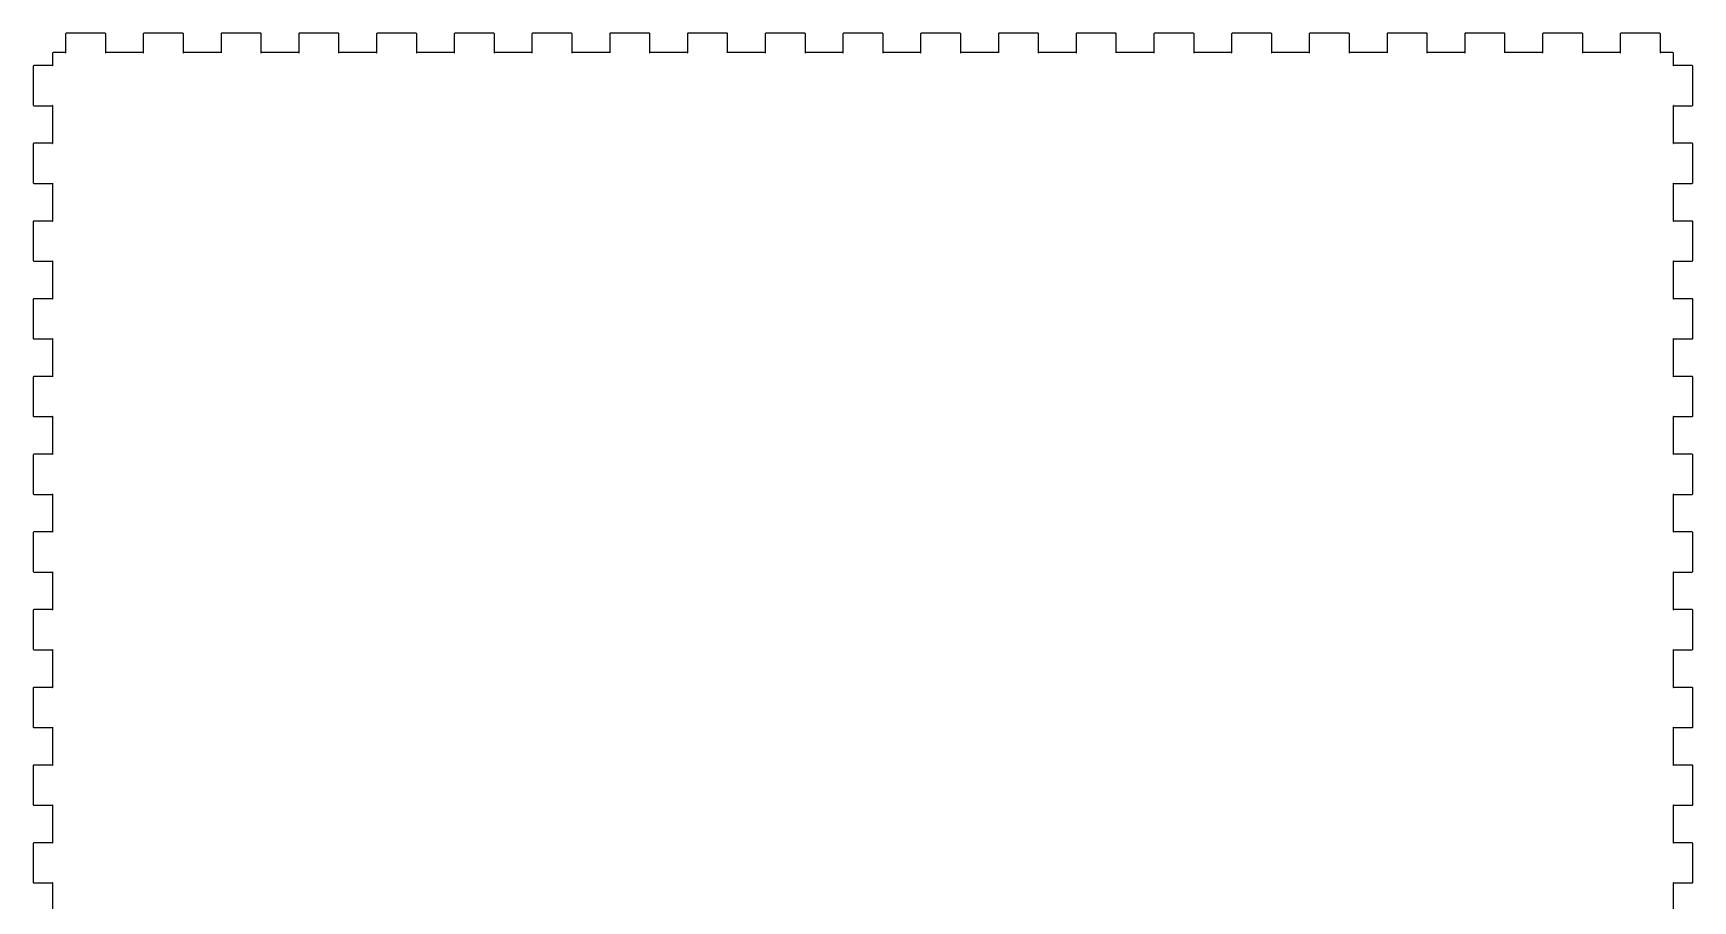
# Model space of a CAD drawing. Header units: millimetres. Extents: x -246 to 1649, y -181 to 287.
# Drawn here: x 10 to 266.2, y 143.9 to 277.9 of the extents above; entities that cross this region are included whole.
import ezdxf

# ---------------------------------------------------------------- set-up
doc = ezdxf.new("R2010")
doc.units = ezdxf.units.MM
doc.header["$MEASUREMENT"] = 0
doc.layers.add('mlk v1_0', color=7, linetype='Continuous')

msp = doc.modelspace()

# ---------------------------------------------------------------- linework, layer by layer
at = {"layer": 'mlk v1_0'}
for p, q in [((15.0289, 277.87), (14.9999, 277.818)), ((14.9999, 277.818), (14.9999, 277.8)), ((14.9999, 277.8), (14.9999, 274.899)), ((15.0826, 277.899), (15.0289, 277.87)), ((15.1005, 277.899), (15.0826, 277.899)), ((21.1005, 277.899), (15.1005, 277.899)), ((21.1171, 277.899), (21.1005, 277.899)), ((21.1708, 277.87), (21.1171, 277.899)), ((21.1998, 277.818), (21.1708, 277.87)), ((21.1998, 277.8), (21.1998, 277.818)), ((21.1998, 274.899), (21.1998, 277.8)), ((27.0288, 277.87), (26.9999, 277.818)), ((26.9999, 277.818), (26.9999, 277.8)), ((26.9999, 277.8), (26.9999, 274.899)), ((27.0826, 277.899), (27.0288, 277.87)), ((27.1005, 277.899), (27.0826, 277.899)), ((33.1005, 277.899), (27.1005, 277.899)), ((33.117, 277.899), (33.1005, 277.899)), ((33.1707, 277.87), (33.117, 277.899)), ((33.1997, 277.818), (33.1707, 277.87)), ((33.1997, 277.8), (33.1997, 277.818)), ((33.1997, 274.899), (33.1997, 277.8)), ((39.0289, 277.87), (38.9999, 277.818)), ((38.9999, 277.818), (38.9999, 277.8)), ((38.9999, 277.8), (38.9999, 274.899)), ((39.0825, 277.899), (39.0289, 277.87)), ((39.1005, 277.899), (39.0825, 277.899)), ((45.1005, 277.899), (39.1005, 277.899)), ((45.1171, 277.899), (45.1005, 277.899)), ((45.1707, 277.87), (45.1171, 277.899)), ((45.1997, 277.818), (45.1707, 277.87)), ((45.1997, 277.8), (45.1997, 277.818)), ((45.1997, 274.899), (45.1997, 277.8)), ((51.0286, 277.87), (50.9997, 277.818)), ((50.9997, 277.818), (50.9997, 277.8)), ((50.9997, 277.8), (50.9997, 274.899)), ((51.0826, 277.899), (51.0286, 277.87)), ((51.1006, 277.899), (51.0826, 277.899)), ((57.1003, 277.899), (51.1006, 277.899)), ((57.1168, 277.899), (57.1003, 277.899)), ((57.1708, 277.87), (57.1168, 277.899)), ((57.1997, 277.818), (57.1708, 277.87)), ((57.1997, 277.8), (57.1997, 277.818)), ((57.1997, 274.899), (57.1997, 277.8)), ((63.0287, 277.87), (62.9998, 277.818)), ((62.9998, 277.818), (62.9998, 277.8)), ((62.9998, 277.8), (62.9998, 274.899)), ((63.0823, 277.899), (63.0287, 277.87)), ((63.1003, 277.899), (63.0823, 277.899)), ((69.1003, 277.899), (63.1003, 277.899)), ((69.1169, 277.899), (69.1003, 277.899)), ((69.1706, 277.87), (69.1169, 277.899)), ((69.1995, 277.818), (69.1706, 277.87)), ((69.1995, 277.8), (69.1995, 277.818)), ((69.1995, 274.899), (69.1995, 277.8)), ((75.0288, 277.87), (74.9999, 277.818)), ((74.9999, 277.818), (74.9999, 277.8)), ((74.9999, 277.8), (74.9999, 274.899)), ((75.0824, 277.899), (75.0288, 277.87)), ((75.1004, 277.899), (75.0824, 277.899)), ((81.1004, 277.899), (75.1004, 277.899)), ((81.117, 277.899), (81.1004, 277.899)), ((81.1706, 277.87), (81.117, 277.899)), ((81.1996, 277.818), (81.1706, 277.87)), ((81.1996, 277.8), (81.1996, 277.818)), ((81.1996, 274.899), (81.1996, 277.8)), ((87.0285, 277.87), (86.9996, 277.818)), ((86.9996, 277.818), (86.9996, 277.8)), ((86.9996, 277.8), (86.9996, 274.899)), ((87.0825, 277.899), (87.0285, 277.87)), ((87.1001, 277.899), (87.0825, 277.899)), ((93.1002, 277.899), (87.1001, 277.899)), ((93.1168, 277.899), (93.1002, 277.899)), ((93.1704, 277.87), (93.1168, 277.899)), ((93.1997, 277.818), (93.1704, 277.87)), ((93.1997, 277.8), (93.1997, 277.818)), ((93.1997, 274.899), (93.1997, 277.8)), ((99.0286, 277.87), (98.9997, 277.818)), ((98.9997, 277.818), (98.9997, 277.8)), ((98.9997, 277.8), (98.9997, 274.899)), ((99.0822, 277.899), (99.0286, 277.87)), ((99.1002, 277.899), (99.0822, 277.899)), ((105.1, 277.899), (99.1002, 277.899)), ((105.117, 277.899), (105.1, 277.899)), ((105.17, 277.87), (105.117, 277.899)), ((105.199, 277.818), (105.17, 277.87)), ((105.199, 277.8), (105.199, 277.818)), ((105.199, 274.899), (105.199, 277.8)), ((111.029, 277.87), (111, 277.818)), ((111, 277.818), (111, 277.8)), ((111, 277.8), (111, 274.899)), ((111.082, 277.899), (111.029, 277.87)), ((111.1, 277.899), (111.082, 277.899)), ((117.1, 277.899), (111.1, 277.899)), ((117.117, 277.899), (117.1, 277.899)), ((117.171, 277.87), (117.117, 277.899)), ((117.199, 277.818), (117.171, 277.87)), ((117.199, 277.8), (117.199, 277.818)), ((117.199, 274.899), (117.199, 277.8)), ((123.028, 277.87), (123, 277.818)), ((123, 277.818), (123, 277.8)), ((123, 277.8), (123, 274.899)), ((123.082, 277.899), (123.028, 277.87)), ((123.1, 277.899), (123.082, 277.899)), ((129.1, 277.899), (123.1, 277.899)), ((129.117, 277.899), (129.1, 277.899)), ((129.17, 277.87), (129.117, 277.899)), ((129.199, 277.818), (129.17, 277.87)), ((129.199, 277.8), (129.199, 277.818)), ((129.199, 274.899), (129.199, 277.8)), ((135.029, 277.87), (135, 277.818)), ((135, 277.818), (135, 277.8)), ((135, 277.8), (135, 274.899)), ((135.082, 277.899), (135.029, 277.87)), ((135.1, 277.899), (135.082, 277.899)), ((141.1, 277.899), (135.1, 277.899)), ((141.117, 277.899), (141.1, 277.899)), ((141.17, 277.87), (141.117, 277.899)), ((141.201, 277.818), (141.17, 277.87)), ((141.201, 277.8), (141.201, 277.818)), ((141.201, 274.899), (141.201, 277.8)), ((147.028, 277.87), (146.999, 277.818)), ((146.999, 277.818), (146.999, 277.8)), ((146.999, 277.8), (146.999, 274.899)), ((147.082, 277.899), (147.028, 277.87)), ((147.1, 277.899), (147.082, 277.899)), ((153.1, 277.899), (147.1, 277.899)), ((153.116, 277.899), (153.1, 277.899)), ((153.17, 277.87), (153.116, 277.899)), ((153.201, 277.818), (153.17, 277.87)), ((153.201, 277.8), (153.201, 277.818)), ((153.201, 274.899), (153.201, 277.8)), ((159.03, 277.87), (159.001, 277.818)), ((159.001, 277.818), (159.001, 277.8)), ((159.001, 277.8), (159.001, 274.899)), ((159.082, 277.899), (159.03, 277.87)), ((159.1, 277.899), (159.082, 277.899)), ((165.1, 277.899), (159.1, 277.899)), ((165.117, 277.899), (165.1, 277.899)), ((165.17, 277.87), (165.117, 277.899)), ((165.199, 277.818), (165.17, 277.87)), ((165.199, 277.8), (165.199, 277.818)), ((165.199, 274.899), (165.199, 277.8)), ((171.028, 277.87), (171, 277.818)), ((171, 277.818), (171, 277.8)), ((171, 277.8), (171, 274.899)), ((171.082, 277.899), (171.028, 277.87)), ((171.1, 277.899), (171.082, 277.899)), ((177.1, 277.899), (171.1, 277.899)), ((177.117, 277.899), (177.1, 277.899)), ((177.17, 277.87), (177.117, 277.899)), ((177.201, 277.818), (177.17, 277.87)), ((177.201, 277.8), (177.201, 277.818)), ((177.201, 274.899), (177.201, 277.8)), ((183.028, 277.87), (182.999, 277.818)), ((182.999, 277.818), (182.999, 277.8)), ((182.999, 277.8), (182.999, 274.899)), ((183.082, 277.899), (183.028, 277.87)), ((183.1, 277.899), (183.082, 277.899)), ((189.1, 277.899), (183.1, 277.899)), ((189.116, 277.899), (189.1, 277.899)), ((189.17, 277.87), (189.116, 277.899)), ((189.2, 277.818), (189.17, 277.87)), ((189.2, 277.8), (189.2, 277.818)), ((189.2, 274.899), (189.2, 277.8)), ((195.03, 277.87), (195.001, 277.818)), ((195.001, 277.818), (195.001, 277.8)), ((195.001, 277.8), (195.001, 274.899)), ((195.082, 277.899), (195.03, 277.87)), ((195.1, 277.899), (195.082, 277.899)), ((201.1, 277.899), (195.1, 277.899)), ((201.116, 277.899), (201.1, 277.899)), ((201.17, 277.87), (201.116, 277.899)), ((201.2, 277.818), (201.17, 277.87)), ((201.2, 277.8), (201.2, 277.818)), ((201.2, 274.899), (201.2, 277.8)), ((207.029, 277.87), (207, 277.818)), ((207, 277.818), (207, 277.8)), ((207, 277.8), (207, 274.899)), ((207.082, 277.899), (207.029, 277.87)), ((207.1, 277.899), (207.082, 277.899)), ((213.1, 277.899), (207.1, 277.899)), ((213.116, 277.899), (213.1, 277.899)), ((213.17, 277.87), (213.116, 277.899)), ((213.201, 277.818), (213.17, 277.87)), ((213.201, 277.8), (213.201, 277.818)), ((213.201, 274.899), (213.201, 277.8)), ((219.028, 277.87), (218.999, 277.818)), ((218.999, 277.818), (218.999, 277.8)), ((218.999, 277.8), (218.999, 274.899)), ((219.082, 277.899), (219.028, 277.87)), ((219.1, 277.899), (219.082, 277.899)), ((225.1, 277.899), (219.1, 277.899)), ((225.116, 277.899), (225.1, 277.899)), ((225.17, 277.87), (225.116, 277.899)), ((225.2, 277.818), (225.17, 277.87)), ((225.2, 277.8), (225.2, 277.818)), ((225.2, 274.899), (225.2, 277.8)), ((231.03, 277.87), (231.001, 277.818)), ((231.001, 277.818), (231.001, 277.8)), ((231.001, 277.8), (231.001, 274.899)), ((231.082, 277.899), (231.03, 277.87)), ((231.1, 277.899), (231.082, 277.899)), ((237.1, 277.899), (231.1, 277.899)), ((237.116, 277.899), (237.1, 277.899)), ((237.17, 277.87), (237.116, 277.899)), ((237.2, 277.818), (237.17, 277.87)), ((237.2, 277.8), (237.2, 277.818)), ((237.2, 274.899), (237.2, 277.8)), ((243.029, 277.87), (243, 277.818)), ((243, 277.818), (243, 277.8)), ((243, 277.8), (243, 274.899)), ((243.082, 277.899), (243.029, 277.87)), ((243.1, 277.899), (243.082, 277.899)), ((249.1, 277.899), (243.1, 277.899)), ((249.116, 277.899), (249.1, 277.899)), ((249.17, 277.87), (249.116, 277.899)), ((249.2, 277.818), (249.17, 277.87)), ((249.2, 277.8), (249.2, 277.818)), ((249.2, 274.899), (249.2, 277.8)), ((255.029, 277.87), (255, 277.818)), ((255, 277.818), (255, 277.8)), ((255, 277.8), (255, 274.899)), ((255.082, 277.899), (255.029, 277.87)), ((255.1, 277.899), (255.082, 277.899)), ((261.1, 277.899), (255.1, 277.899)), ((261.116, 277.899), (261.1, 277.899)), ((261.17, 277.87), (261.116, 277.899)), ((261.2, 277.818), (261.17, 277.87)), ((261.2, 277.8), (261.2, 277.818)), ((261.2, 274.899), (261.2, 277.8)), ((13.0294, 274.87), (13.0004, 274.818)), ((13.0004, 274.818), (13.0004, 274.8)), ((13.0004, 274.8), (13.0004, 272.9)), ((13.0817, 274.899), (13.0294, 274.87)), ((13.0996, 274.899), (13.0817, 274.899)), ((14.9999, 274.899), (13.0996, 274.899)), ((14.9999, 274.899), (14.9999, 274.89)), ((15.0096, 274.899), (14.9999, 274.899)), ((14.9999, 274.89), (15.0137, 274.858)), ((15.0413, 274.886), (15.0096, 274.899)), ((15.0137, 274.858), (15.0372, 274.862)), ((15.0372, 274.862), (15.0413, 274.886)), ((21.1887, 274.899), (21.157, 274.886)), ((21.157, 274.886), (21.1625, 274.862)), ((21.1625, 274.862), (21.1846, 274.858)), ((21.1846, 274.858), (21.1998, 274.89)), ((21.1998, 274.899), (21.1887, 274.899)), ((21.1998, 274.89), (21.1998, 274.899)), ((26.9999, 274.899), (21.1998, 274.899)), ((27.0095, 274.899), (26.9999, 274.899)), ((26.9999, 274.899), (26.9999, 274.89)), ((26.9999, 274.89), (27.0137, 274.858)), ((27.0412, 274.886), (27.0095, 274.899)), ((27.0137, 274.858), (27.0371, 274.862)), ((27.0371, 274.862), (27.0412, 274.886)), ((33.1887, 274.899), (33.157, 274.886)), ((33.157, 274.886), (33.1625, 274.862)), ((33.1625, 274.862), (33.1845, 274.858)), ((33.1845, 274.858), (33.1997, 274.89)), ((33.1997, 274.899), (33.1887, 274.899)), ((33.1997, 274.89), (33.1997, 274.899)), ((38.9999, 274.899), (33.1997, 274.899)), ((38.9999, 274.899), (38.9999, 274.89)), ((39.0095, 274.899), (38.9999, 274.899)), ((38.9999, 274.89), (39.0137, 274.858)), ((39.0412, 274.886), (39.0095, 274.899)), ((39.0137, 274.858), (39.037, 274.862)), ((39.037, 274.862), (39.0412, 274.886)), ((45.1887, 274.899), (45.157, 274.886)), ((45.157, 274.886), (45.1626, 274.862)), ((45.1626, 274.862), (45.1845, 274.858)), ((45.1845, 274.858), (45.1997, 274.89)), ((45.1997, 274.899), (45.1887, 274.899)), ((50.9997, 274.899), (45.1997, 274.899)), ((45.1997, 274.89), (45.1997, 274.899)), ((51.0095, 274.899), (50.9997, 274.899)), ((50.9997, 274.899), (50.9997, 274.89)), ((50.9997, 274.89), (51.0134, 274.858)), ((51.0413, 274.886), (51.0095, 274.899)), ((51.0134, 274.858), (51.0371, 274.862)), ((51.0371, 274.862), (51.0413, 274.886)), ((57.1885, 274.899), (57.1571, 274.886)), ((57.1571, 274.886), (57.1623, 274.862)), ((57.1623, 274.862), (57.1846, 274.858)), ((57.1846, 274.858), (57.1997, 274.89)), ((57.1997, 274.899), (57.1885, 274.899)), ((62.9998, 274.899), (57.1997, 274.899)), ((57.1997, 274.89), (57.1997, 274.899)), ((62.9998, 274.899), (62.9998, 274.89)), ((63.0093, 274.899), (62.9998, 274.899)), ((62.9998, 274.89), (63.0135, 274.858)), ((63.041, 274.886), (63.0093, 274.899)), ((63.0135, 274.858), (63.0372, 274.862)), ((63.0372, 274.862), (63.041, 274.886)), ((69.1885, 274.899), (69.1568, 274.886)), ((69.1568, 274.886), (69.1624, 274.862)), ((69.1624, 274.862), (69.1843, 274.858)), ((69.1843, 274.858), (69.1995, 274.89)), ((69.1995, 274.899), (69.1885, 274.899)), ((69.1995, 274.89), (69.1995, 274.899)), ((74.9999, 274.899), (69.1995, 274.899)), ((75.0094, 274.899), (74.9999, 274.899)), ((74.9999, 274.899), (74.9999, 274.89)), ((74.9999, 274.89), (75.0136, 274.858)), ((75.0411, 274.886), (75.0094, 274.899)), ((75.0136, 274.858), (75.0369, 274.862)), ((75.0369, 274.862), (75.0411, 274.886)), ((81.1886, 274.899), (81.1569, 274.886)), ((81.1569, 274.886), (81.1622, 274.862)), ((81.1622, 274.862), (81.1844, 274.858)), ((81.1844, 274.858), (81.1996, 274.89)), ((81.1996, 274.899), (81.1886, 274.899)), ((81.1996, 274.89), (81.1996, 274.899)), ((86.9996, 274.899), (81.1996, 274.899)), ((86.9996, 274.899), (86.9996, 274.89)), ((87.0095, 274.899), (86.9996, 274.899)), ((86.9996, 274.89), (87.0133, 274.858)), ((87.0409, 274.886), (87.0095, 274.899)), ((87.0133, 274.858), (87.037, 274.862)), ((87.037, 274.862), (87.0409, 274.886)), ((93.1884, 274.899), (93.1566, 274.886)), ((93.1566, 274.886), (93.1623, 274.862)), ((93.1623, 274.862), (93.1845, 274.858)), ((93.1845, 274.858), (93.1997, 274.89)), ((93.1997, 274.899), (93.1884, 274.899)), ((93.1997, 274.89), (93.1997, 274.899)), ((98.9997, 274.899), (93.1997, 274.899)), ((98.9997, 274.899), (98.9997, 274.89)), ((99.0092, 274.899), (98.9997, 274.899)), ((98.9997, 274.89), (99.0134, 274.858)), ((99.041, 274.886), (99.0092, 274.899)), ((99.0134, 274.858), (99.0367, 274.862)), ((99.0367, 274.862), (99.041, 274.886)), ((105.188, 274.899), (105.157, 274.886)), ((105.157, 274.886), (105.162, 274.862)), ((105.162, 274.862), (105.184, 274.858)), ((105.184, 274.858), (105.199, 274.89)), ((105.199, 274.899), (105.188, 274.899)), ((111, 274.899), (105.199, 274.899)), ((105.199, 274.89), (105.199, 274.899)), ((111.009, 274.899), (111, 274.899)), ((111, 274.899), (111, 274.89)), ((111, 274.89), (111.014, 274.858)), ((111.041, 274.886), (111.009, 274.899)), ((111.014, 274.858), (111.037, 274.862)), ((111.037, 274.862), (111.041, 274.886)), ((117.189, 274.899), (117.157, 274.886)), ((117.157, 274.886), (117.162, 274.862)), ((117.162, 274.862), (117.184, 274.858)), ((117.184, 274.858), (117.199, 274.89)), ((117.199, 274.899), (117.189, 274.899)), ((117.199, 274.89), (117.199, 274.899)), ((123, 274.899), (117.199, 274.899)), ((123, 274.899), (123, 274.89)), ((123.009, 274.899), (123, 274.899)), ((123, 274.89), (123.013, 274.858)), ((123.041, 274.886), (123.009, 274.899)), ((123.013, 274.858), (123.037, 274.862)), ((123.037, 274.862), (123.041, 274.886)), ((129.188, 274.899), (129.157, 274.886)), ((129.157, 274.886), (129.162, 274.862)), ((129.162, 274.862), (129.184, 274.858)), ((129.184, 274.858), (129.199, 274.89)), ((129.199, 274.899), (129.188, 274.899)), ((135, 274.899), (129.199, 274.899)), ((129.199, 274.89), (129.199, 274.899)), ((135, 274.899), (135, 274.89)), ((135.009, 274.899), (135, 274.899)), ((135, 274.89), (135.013, 274.858)), ((135.041, 274.886), (135.009, 274.899)), ((135.013, 274.858), (135.037, 274.862)), ((135.037, 274.862), (135.041, 274.886)), ((141.19, 274.899), (141.158, 274.886)), ((141.158, 274.886), (141.162, 274.862)), ((141.162, 274.862), (141.186, 274.858)), ((141.186, 274.858), (141.201, 274.89)), ((141.201, 274.899), (141.19, 274.899)), ((141.201, 274.89), (141.201, 274.899)), ((146.999, 274.899), (141.201, 274.899)), ((146.999, 274.899), (146.999, 274.89)), ((147.009, 274.899), (146.999, 274.899)), ((146.999, 274.89), (147.013, 274.858)), ((147.041, 274.886), (147.009, 274.899)), ((147.013, 274.858), (147.037, 274.862)), ((147.037, 274.862), (147.041, 274.886)), ((153.19, 274.899), (153.158, 274.886)), ((153.158, 274.886), (153.162, 274.862)), ((153.162, 274.862), (153.186, 274.858)), ((153.186, 274.858), (153.201, 274.89)), ((153.201, 274.899), (153.19, 274.899)), ((159.001, 274.899), (153.201, 274.899)), ((153.201, 274.89), (153.201, 274.899)), ((159.001, 274.899), (159.001, 274.89)), ((159.01, 274.899), (159.001, 274.899)), ((159.001, 274.89), (159.015, 274.858)), ((159.042, 274.886), (159.01, 274.899)), ((159.015, 274.858), (159.038, 274.862)), ((159.038, 274.862), (159.042, 274.886)), ((165.188, 274.899), (165.156, 274.886)), ((165.156, 274.886), (165.162, 274.862)), ((165.162, 274.862), (165.184, 274.858)), ((165.184, 274.858), (165.199, 274.89)), ((165.199, 274.899), (165.188, 274.899)), ((171, 274.899), (165.199, 274.899)), ((165.199, 274.89), (165.199, 274.899)), ((171.009, 274.899), (171, 274.899)), ((171, 274.899), (171, 274.89)), ((171, 274.89), (171.013, 274.858)), ((171.041, 274.886), (171.009, 274.899)), ((171.013, 274.858), (171.037, 274.862)), ((171.037, 274.862), (171.041, 274.886)), ((177.19, 274.899), (177.158, 274.886)), ((177.158, 274.886), (177.162, 274.862)), ((177.162, 274.862), (177.185, 274.858)), ((177.185, 274.858), (177.201, 274.89)), ((177.201, 274.899), (177.19, 274.899)), ((182.999, 274.899), (177.201, 274.899)), ((177.201, 274.89), (177.201, 274.899)), ((183.009, 274.899), (182.999, 274.899)), ((182.999, 274.899), (182.999, 274.89)), ((182.999, 274.89), (183.013, 274.858)), ((183.041, 274.886), (183.009, 274.899)), ((183.013, 274.858), (183.037, 274.862)), ((183.037, 274.862), (183.041, 274.886)), ((189.189, 274.899), (189.158, 274.886)), ((189.158, 274.886), (189.162, 274.862)), ((189.162, 274.862), (189.185, 274.858)), ((189.185, 274.858), (189.2, 274.89)), ((189.2, 274.899), (189.189, 274.899)), ((189.2, 274.89), (189.2, 274.899)), ((195.001, 274.899), (189.2, 274.899)), ((195.01, 274.899), (195.001, 274.899)), ((195.001, 274.899), (195.001, 274.89)), ((195.001, 274.89), (195.014, 274.858)), ((195.042, 274.886), (195.01, 274.899)), ((195.014, 274.858), (195.038, 274.862)), ((195.038, 274.862), (195.042, 274.886)), ((201.19, 274.899), (201.158, 274.886)), ((201.158, 274.886), (201.162, 274.862)), ((201.162, 274.862), (201.185, 274.858)), ((201.185, 274.858), (201.2, 274.89)), ((201.2, 274.899), (201.19, 274.899)), ((207, 274.899), (201.2, 274.899)), ((201.2, 274.89), (201.2, 274.899)), ((207, 274.899), (207, 274.89)), ((207.01, 274.899), (207, 274.899)), ((207, 274.89), (207.015, 274.858)), ((207.042, 274.886), (207.01, 274.899)), ((207.015, 274.858), (207.038, 274.862)), ((207.038, 274.862), (207.042, 274.886)), ((213.189, 274.899), (213.158, 274.886)), ((213.158, 274.886), (213.162, 274.862)), ((213.162, 274.862), (213.185, 274.858)), ((213.185, 274.858), (213.201, 274.89)), ((213.201, 274.899), (213.189, 274.899)), ((218.999, 274.899), (213.201, 274.899)), ((213.201, 274.89), (213.201, 274.899)), ((219.009, 274.899), (218.999, 274.899)), ((218.999, 274.899), (218.999, 274.89)), ((218.999, 274.89), (219.013, 274.858)), ((219.04, 274.886), (219.009, 274.899)), ((219.013, 274.858), (219.037, 274.862)), ((219.037, 274.862), (219.04, 274.886)), ((225.189, 274.899), (225.158, 274.886)), ((225.158, 274.886), (225.162, 274.862)), ((225.162, 274.862), (225.185, 274.858)), ((225.185, 274.858), (225.2, 274.89)), ((225.2, 274.899), (225.189, 274.899)), ((231.001, 274.899), (225.2, 274.899)), ((225.2, 274.89), (225.2, 274.899)), ((231.001, 274.899), (231.001, 274.89)), ((231.01, 274.899), (231.001, 274.899)), ((231.001, 274.89), (231.014, 274.858)), ((231.042, 274.886), (231.01, 274.899)), ((231.014, 274.858), (231.038, 274.862)), ((231.038, 274.862), (231.042, 274.886)), ((237.189, 274.899), (237.158, 274.886)), ((237.158, 274.886), (237.162, 274.862)), ((237.162, 274.862), (237.185, 274.858)), ((237.185, 274.858), (237.2, 274.89)), ((237.2, 274.899), (237.189, 274.899)), ((243, 274.899), (237.2, 274.899)), ((237.2, 274.89), (237.2, 274.899)), ((243, 274.899), (243, 274.89)), ((243.01, 274.899), (243, 274.899)), ((243, 274.89), (243.014, 274.858)), ((243.042, 274.886), (243.01, 274.899)), ((243.014, 274.858), (243.038, 274.862)), ((243.038, 274.862), (243.042, 274.886)), ((249.189, 274.899), (249.157, 274.886)), ((249.157, 274.886), (249.162, 274.862)), ((249.162, 274.862), (249.185, 274.858)), ((249.185, 274.858), (249.2, 274.89)), ((249.2, 274.899), (249.189, 274.899)), ((255, 274.899), (249.2, 274.899)), ((249.2, 274.89), (249.2, 274.899)), ((255, 274.899), (255, 274.89)), ((255.01, 274.899), (255, 274.899)), ((255, 274.89), (255.014, 274.858)), ((255.042, 274.886), (255.01, 274.899)), ((255.014, 274.858), (255.038, 274.862)), ((255.038, 274.862), (255.042, 274.886)), ((261.189, 274.899), (261.158, 274.886)), ((261.158, 274.886), (261.162, 274.862)), ((261.162, 274.862), (261.185, 274.858)), ((261.185, 274.858), (261.2, 274.89)), ((261.2, 274.899), (261.189, 274.899)), ((263.101, 274.899), (261.2, 274.899)), ((261.2, 274.89), (261.2, 274.899)), ((263.117, 274.899), (263.101, 274.899)), ((263.171, 274.87), (263.117, 274.899)), ((263.2, 274.818), (263.171, 274.87)), ((263.2, 274.8), (263.2, 274.818)), ((263.2, 272.9), (263.2, 274.8)), ((10.0294, 272.871), (10.0004, 272.817)), ((10.0004, 272.817), (10.0004, 272.799)), ((10.0004, 272.799), (10.0004, 266.799)), ((10.0817, 272.9), (10.0294, 272.871)), ((10.0996, 272.9), (10.0817, 272.9)), ((13.0004, 272.9), (10.0996, 272.9)), ((13.0101, 272.9), (13.0004, 272.9)), ((13.0004, 272.9), (13.0004, 272.89)), ((13.0004, 272.89), (13.0142, 272.858)), ((13.0418, 272.886), (13.0101, 272.9)), ((13.0142, 272.858), (13.0376, 272.863)), ((13.0376, 272.863), (13.0418, 272.886)), ((263.189, 272.9), (263.157, 272.886)), ((263.157, 272.886), (263.163, 272.863)), ((263.163, 272.863), (263.185, 272.858)), ((263.185, 272.858), (263.2, 272.89)), ((263.2, 272.9), (263.189, 272.9)), ((266.101, 272.9), (263.2, 272.9)), ((263.2, 272.89), (263.2, 272.9)), ((266.117, 272.9), (266.101, 272.9)), ((266.171, 272.871), (266.117, 272.9)), ((266.2, 272.817), (266.171, 272.871)), ((266.2, 272.799), (266.2, 272.817)), ((266.2, 266.799), (266.2, 272.799)), ((10.0004, 266.799), (10.0004, 266.783)), ((10.0004, 266.783), (10.0294, 266.73)), ((10.0294, 266.73), (10.0817, 266.7)), ((10.0817, 266.7), (10.0996, 266.7)), ((10.0996, 266.7), (13.0004, 266.7)), ((13.0142, 266.743), (13.0004, 266.711)), ((13.0004, 266.711), (13.0004, 266.7)), ((13.0004, 266.7), (13.0004, 260.9)), ((13.0004, 266.7), (13.0101, 266.7)), ((13.0101, 266.7), (13.0418, 266.715)), ((13.0376, 266.737), (13.0142, 266.743)), ((13.0418, 266.715), (13.0376, 266.737)), ((263.163, 266.737), (263.157, 266.715)), ((263.157, 266.715), (263.189, 266.7)), ((263.185, 266.743), (263.163, 266.737)), ((263.2, 266.711), (263.185, 266.743)), ((263.189, 266.7), (263.2, 266.7)), ((263.2, 266.7), (263.2, 266.711)), ((263.2, 266.7), (266.101, 266.7)), ((263.2, 260.9), (263.2, 266.7)), ((266.101, 266.7), (266.117, 266.7)), ((266.117, 266.7), (266.171, 266.73)), ((266.171, 266.73), (266.2, 266.783)), ((266.2, 266.783), (266.2, 266.799)), ((10.0294, 260.871), (10.0004, 260.818)), ((10.0004, 260.818), (10.0004, 260.8)), ((10.0004, 260.8), (10.0004, 254.801)), ((10.0817, 260.9), (10.0294, 260.871)), ((10.0996, 260.9), (10.0817, 260.9)), ((13.0004, 260.9), (10.0996, 260.9)), ((13.0004, 260.9), (13.0004, 260.89)), ((13.0101, 260.9), (13.0004, 260.9)), ((13.0004, 260.89), (13.0142, 260.858)), ((13.0418, 260.886), (13.0101, 260.9)), ((13.0142, 260.858), (13.0376, 260.863)), ((13.0376, 260.863), (13.0418, 260.886)), ((263.189, 260.9), (263.157, 260.886)), ((263.157, 260.886), (263.163, 260.863)), ((263.163, 260.863), (263.185, 260.858)), ((263.185, 260.858), (263.2, 260.89)), ((263.2, 260.9), (263.189, 260.9)), ((263.2, 260.89), (263.2, 260.9)), ((266.101, 260.9), (263.2, 260.9)), ((266.117, 260.9), (266.101, 260.9)), ((266.171, 260.871), (266.117, 260.9)), ((266.2, 260.818), (266.171, 260.871)), ((266.2, 260.8), (266.2, 260.818)), ((266.2, 254.801), (266.2, 260.8)), ((10.0004, 254.801), (10.0004, 254.784)), ((10.0004, 254.784), (10.0294, 254.73)), ((10.0294, 254.73), (10.0817, 254.7)), ((10.0817, 254.7), (10.0996, 254.7)), ((10.0996, 254.7), (13.0004, 254.7)), ((13.0142, 254.743), (13.0004, 254.711)), ((13.0004, 254.711), (13.0004, 254.7)), ((13.0004, 254.7), (13.0004, 248.9)), ((13.0004, 254.7), (13.0101, 254.7)), ((13.0101, 254.7), (13.0418, 254.715)), ((13.0376, 254.739), (13.0142, 254.743)), ((13.0418, 254.715), (13.0376, 254.739)), ((263.163, 254.739), (263.157, 254.715)), ((263.157, 254.715), (263.189, 254.7)), ((263.185, 254.743), (263.163, 254.739)), ((263.2, 254.711), (263.185, 254.743)), ((263.189, 254.7), (263.2, 254.7)), ((263.2, 254.7), (263.2, 254.711)), ((263.2, 248.9), (263.2, 254.7)), ((263.2, 254.7), (266.101, 254.7)), ((266.101, 254.7), (266.117, 254.7)), ((266.117, 254.7), (266.171, 254.73)), ((266.171, 254.73), (266.2, 254.784)), ((266.2, 254.784), (266.2, 254.801)), ((10.0294, 248.871), (10.0004, 248.819)), ((10.0004, 248.819), (10.0004, 248.801)), ((10.0004, 248.801), (10.0004, 242.801)), ((10.0817, 248.9), (10.0294, 248.871)), ((10.0996, 248.9), (10.0817, 248.9)), ((13.0004, 248.9), (10.0996, 248.9)), ((13.0101, 248.9), (13.0004, 248.9)), ((13.0004, 248.9), (13.0004, 248.89)), ((13.0004, 248.89), (13.0142, 248.859)), ((13.0418, 248.886), (13.0101, 248.9)), ((13.0142, 248.859), (13.0376, 248.863)), ((13.0376, 248.863), (13.0418, 248.886)), ((263.189, 248.9), (263.157, 248.886)), ((263.157, 248.886), (263.163, 248.863)), ((263.163, 248.863), (263.185, 248.859)), ((263.185, 248.859), (263.2, 248.89)), ((263.2, 248.9), (263.189, 248.9)), ((266.101, 248.9), (263.2, 248.9)), ((263.2, 248.89), (263.2, 248.9)), ((266.117, 248.9), (266.101, 248.9)), ((266.171, 248.871), (266.117, 248.9)), ((266.2, 248.819), (266.171, 248.871)), ((266.2, 248.801), (266.2, 248.819)), ((266.2, 242.801), (266.2, 248.801)), ((10.0004, 242.801), (10.0004, 242.784)), ((10.0004, 242.784), (10.0294, 242.731)), ((10.0294, 242.731), (10.0817, 242.7)), ((10.0817, 242.7), (10.0996, 242.7)), ((10.0996, 242.7), (13.0004, 242.7)), ((13.0142, 242.743), (13.0004, 242.711)), ((13.0004, 242.711), (13.0004, 242.7)), ((13.0004, 242.7), (13.0101, 242.7)), ((13.0004, 242.7), (13.0004, 236.9)), ((13.0101, 242.7), (13.0418, 242.715)), ((13.0376, 242.739), (13.0142, 242.743)), ((13.0418, 242.715), (13.0376, 242.739)), ((263.163, 242.739), (263.157, 242.715)), ((263.157, 242.715), (263.189, 242.7)), ((263.185, 242.743), (263.163, 242.739)), ((263.2, 242.711), (263.185, 242.743)), ((263.189, 242.7), (263.2, 242.7)), ((263.2, 242.7), (263.2, 242.711)), ((263.2, 236.9), (263.2, 242.7)), ((263.2, 242.7), (266.101, 242.7)), ((266.101, 242.7), (266.117, 242.7)), ((266.117, 242.7), (266.171, 242.731)), ((266.171, 242.731), (266.2, 242.784)), ((266.2, 242.784), (266.2, 242.801)), ((10.0294, 236.871), (10.0004, 236.817)), ((10.0004, 236.817), (10.0004, 236.799)), ((10.0004, 236.799), (10.0004, 230.799)), ((10.0817, 236.9), (10.0294, 236.871)), ((10.0996, 236.9), (10.0817, 236.9)), ((13.0004, 236.9), (10.0996, 236.9)), ((13.0004, 236.9), (13.0004, 236.89)), ((13.0101, 236.9), (13.0004, 236.9)), ((13.0004, 236.89), (13.0142, 236.859)), ((13.0418, 236.886), (13.0101, 236.9)), ((13.0142, 236.859), (13.0376, 236.863)), ((13.0376, 236.863), (13.0418, 236.886)), ((263.189, 236.9), (263.157, 236.886)), ((263.157, 236.886), (263.163, 236.863)), ((263.163, 236.863), (263.185, 236.859)), ((263.185, 236.859), (263.2, 236.89)), ((263.2, 236.9), (263.189, 236.9)), ((266.101, 236.9), (263.2, 236.9)), ((263.2, 236.89), (263.2, 236.9)), ((266.117, 236.9), (266.101, 236.9)), ((266.171, 236.871), (266.117, 236.9)), ((266.2, 236.817), (266.171, 236.871)), ((266.2, 236.799), (266.2, 236.817)), ((266.2, 230.799), (266.2, 236.799)), ((10.0004, 230.799), (10.0004, 230.783)), ((10.0004, 230.783), (10.0294, 230.729)), ((10.0294, 230.729), (10.0817, 230.7)), ((10.0817, 230.7), (10.0996, 230.7)), ((10.0996, 230.7), (13.0004, 230.7)), ((13.0142, 230.743), (13.0004, 230.711)), ((13.0004, 230.711), (13.0004, 230.7)), ((13.0004, 230.7), (13.0004, 224.9)), ((13.0004, 230.7), (13.0101, 230.7)), ((13.0101, 230.7), (13.0418, 230.715)), ((13.0376, 230.737), (13.0142, 230.743)), ((13.0418, 230.715), (13.0376, 230.737)), ((263.163, 230.737), (263.157, 230.715)), ((263.157, 230.715), (263.189, 230.7)), ((263.185, 230.743), (263.163, 230.737)), ((263.2, 230.711), (263.185, 230.743)), ((263.189, 230.7), (263.2, 230.7)), ((263.2, 230.7), (263.2, 230.711)), ((263.2, 224.9), (263.2, 230.7)), ((263.2, 230.7), (266.101, 230.7)), ((266.101, 230.7), (266.117, 230.7)), ((266.117, 230.7), (266.171, 230.729)), ((266.171, 230.729), (266.2, 230.783)), ((266.2, 230.783), (266.2, 230.799)), ((10.0294, 224.871), (10.0004, 224.817)), ((10.0004, 224.817), (10.0004, 224.8)), ((10.0004, 224.8), (10.0004, 218.799)), ((10.0817, 224.9), (10.0294, 224.871)), ((10.0996, 224.9), (10.0817, 224.9)), ((13.0004, 224.9), (10.0996, 224.9)), ((13.0101, 224.9), (13.0004, 224.9)), ((13.0004, 224.9), (13.0004, 224.89)), ((13.0004, 224.89), (13.0142, 224.859)), ((13.0418, 224.886), (13.0101, 224.9)), ((13.0142, 224.859), (13.0376, 224.863)), ((13.0376, 224.863), (13.0418, 224.886)), ((263.189, 224.9), (263.157, 224.886)), ((263.157, 224.886), (263.163, 224.863)), ((263.163, 224.863), (263.185, 224.859)), ((263.185, 224.859), (263.2, 224.89)), ((263.2, 224.9), (263.189, 224.9)), ((266.101, 224.9), (263.2, 224.9)), ((263.2, 224.89), (263.2, 224.9)), ((266.117, 224.9), (266.101, 224.9)), ((266.171, 224.871), (266.117, 224.9)), ((266.2, 224.817), (266.171, 224.871)), ((266.2, 224.8), (266.2, 224.817)), ((266.2, 218.799), (266.2, 224.8)), ((10.0004, 218.799), (10.0004, 218.783)), ((10.0004, 218.783), (10.0294, 218.729)), ((10.0294, 218.729), (10.0817, 218.7)), ((10.0817, 218.7), (10.0996, 218.7)), ((10.0996, 218.7), (13.0004, 218.7)), ((13.0142, 218.743), (13.0004, 218.711)), ((13.0004, 218.711), (13.0004, 218.7)), ((13.0004, 218.7), (13.0101, 218.7)), ((13.0004, 218.7), (13.0004, 212.9)), ((13.0101, 218.7), (13.0418, 218.715)), ((13.0376, 218.737), (13.0142, 218.743)), ((13.0418, 218.715), (13.0376, 218.737)), ((263.163, 218.737), (263.157, 218.715)), ((263.157, 218.715), (263.189, 218.7)), ((263.185, 218.743), (263.163, 218.737)), ((263.2, 218.711), (263.185, 218.743)), ((263.189, 218.7), (263.2, 218.7)), ((263.2, 218.7), (263.2, 218.711)), ((263.2, 218.7), (266.101, 218.7)), ((263.2, 212.9), (263.2, 218.7)), ((266.101, 218.7), (266.117, 218.7)), ((266.117, 218.7), (266.171, 218.729)), ((266.171, 218.729), (266.2, 218.783)), ((266.2, 218.783), (266.2, 218.799)), ((10.0294, 212.871), (10.0004, 212.819)), ((10.0004, 212.819), (10.0004, 212.801)), ((10.0004, 212.801), (10.0004, 206.799)), ((10.0817, 212.9), (10.0294, 212.871)), ((10.0996, 212.9), (10.0817, 212.9)), ((13.0004, 212.9), (10.0996, 212.9)), ((13.0004, 212.9), (13.0004, 212.89)), ((13.0101, 212.9), (13.0004, 212.9)), ((13.0004, 212.89), (13.0142, 212.859)), ((13.0418, 212.886), (13.0101, 212.9)), ((13.0142, 212.859), (13.0376, 212.863)), ((13.0376, 212.863), (13.0418, 212.886)), ((263.189, 212.9), (263.157, 212.886)), ((263.157, 212.886), (263.163, 212.863)), ((263.163, 212.863), (263.185, 212.859)), ((263.185, 212.859), (263.2, 212.89)), ((263.2, 212.9), (263.189, 212.9)), ((266.101, 212.9), (263.2, 212.9)), ((263.2, 212.89), (263.2, 212.9)), ((266.117, 212.9), (266.101, 212.9)), ((266.171, 212.871), (266.117, 212.9)), ((266.2, 212.819), (266.171, 212.871)), ((266.2, 212.801), (266.2, 212.819)), ((266.2, 206.799), (266.2, 212.801)), ((10.0004, 206.799), (10.0004, 206.783)), ((10.0004, 206.783), (10.0294, 206.729)), ((10.0294, 206.729), (10.0817, 206.7)), ((10.0817, 206.7), (10.0996, 206.7)), ((10.0996, 206.7), (13.0004, 206.7)), ((13.0142, 206.743), (13.0004, 206.711)), ((13.0004, 206.711), (13.0004, 206.7)), ((13.0004, 206.7), (13.0101, 206.7)), ((13.0004, 206.7), (13.0004, 200.9)), ((13.0101, 206.7), (13.0418, 206.715)), ((13.0376, 206.737), (13.0142, 206.743)), ((13.0418, 206.715), (13.0376, 206.737)), ((263.163, 206.737), (263.157, 206.715)), ((263.157, 206.715), (263.189, 206.7)), ((263.185, 206.743), (263.163, 206.737)), ((263.2, 206.711), (263.185, 206.743)), ((263.189, 206.7), (263.2, 206.7)), ((263.2, 206.7), (263.2, 206.711)), ((263.2, 206.7), (266.101, 206.7)), ((263.2, 200.9), (263.2, 206.7)), ((266.101, 206.7), (266.117, 206.7)), ((266.117, 206.7), (266.171, 206.729)), ((266.171, 206.729), (266.2, 206.783)), ((266.2, 206.783), (266.2, 206.799)), ((10.0294, 200.871), (10.0004, 200.817)), ((10.0004, 200.817), (10.0004, 200.799)), ((10.0004, 200.799), (10.0004, 194.8)), ((10.0817, 200.9), (10.0294, 200.871)), ((10.0996, 200.9), (10.0817, 200.9)), ((13.0004, 200.9), (10.0996, 200.9)), ((13.0004, 200.9), (13.0004, 200.89)), ((13.0101, 200.9), (13.0004, 200.9)), ((13.0004, 200.89), (13.0142, 200.859)), ((13.0418, 200.886), (13.0101, 200.9)), ((13.0142, 200.859), (13.0376, 200.863)), ((13.0376, 200.863), (13.0418, 200.886)), ((263.189, 200.9), (263.157, 200.886)), ((263.157, 200.886), (263.163, 200.863)), ((263.163, 200.863), (263.185, 200.859)), ((263.185, 200.859), (263.2, 200.89)), ((263.2, 200.9), (263.189, 200.9)), ((263.2, 200.89), (263.2, 200.9)), ((266.101, 200.9), (263.2, 200.9)), ((266.117, 200.9), (266.101, 200.9)), ((266.171, 200.871), (266.117, 200.9)), ((266.2, 200.817), (266.171, 200.871)), ((266.2, 200.799), (266.2, 200.817)), ((266.2, 194.8), (266.2, 200.799)), ((10.0004, 194.8), (10.0004, 194.783)), ((10.0004, 194.783), (10.0294, 194.729)), ((10.0294, 194.729), (10.0817, 194.7)), ((13.0142, 194.743), (13.0004, 194.711)), ((13.0101, 194.7), (13.0418, 194.715)), ((13.0376, 194.738), (13.0142, 194.743)), ((13.0418, 194.715), (13.0376, 194.738)), ((263.163, 194.738), (263.157, 194.715)), ((263.157, 194.715), (263.189, 194.7)), ((263.185, 194.743), (263.163, 194.738)), ((263.2, 194.711), (263.185, 194.743)), ((266.117, 194.7), (266.171, 194.729)), ((266.171, 194.729), (266.2, 194.783)), ((266.2, 194.783), (266.2, 194.8)), ((10.0817, 194.7), (10.0996, 194.7)), ((10.0996, 194.7), (13.0004, 194.7)), ((13.0004, 194.711), (13.0004, 194.7)), ((13.0004, 194.7), (13.0004, 188.9)), ((13.0004, 194.7), (13.0101, 194.7)), ((263.189, 194.7), (263.2, 194.7)), ((263.2, 194.7), (263.2, 194.711)), ((263.2, 188.9), (263.2, 194.7)), ((263.2, 194.7), (266.101, 194.7)), ((266.101, 194.7), (266.117, 194.7)), ((10.0294, 188.871), (10.0004, 188.817)), ((10.0004, 188.817), (10.0004, 188.8)), ((10.0004, 188.8), (10.0004, 182.8)), ((10.0817, 188.9), (10.0294, 188.871)), ((10.0996, 188.9), (10.0817, 188.9)), ((13.0004, 188.9), (10.0996, 188.9)), ((13.0004, 188.9), (13.0004, 188.891)), ((13.0101, 188.9), (13.0004, 188.9)), ((13.0004, 188.891), (13.0142, 188.859)), ((13.0418, 188.886), (13.0101, 188.9)), ((13.0142, 188.859), (13.0376, 188.863)), ((13.0376, 188.863), (13.0418, 188.886)), ((263.189, 188.9), (263.157, 188.886)), ((263.157, 188.886), (263.163, 188.863)), ((263.163, 188.863), (263.185, 188.859)), ((263.185, 188.859), (263.2, 188.891)), ((263.2, 188.9), (263.189, 188.9)), ((263.2, 188.891), (263.2, 188.9)), ((266.101, 188.9), (263.2, 188.9)), ((266.117, 188.9), (266.101, 188.9)), ((266.171, 188.871), (266.117, 188.9)), ((266.2, 188.817), (266.171, 188.871)), ((266.2, 188.8), (266.2, 188.817)), ((266.2, 182.8), (266.2, 188.8)), ((10.0004, 182.8), (10.0004, 182.783)), ((10.0004, 182.783), (10.0294, 182.729)), ((10.0294, 182.729), (10.0817, 182.7)), ((10.0817, 182.7), (10.0996, 182.7)), ((10.0996, 182.7), (13.0004, 182.7)), ((13.0142, 182.743), (13.0004, 182.711)), ((13.0004, 182.711), (13.0004, 182.7)), ((13.0004, 182.7), (13.0101, 182.7)), ((13.0004, 182.7), (13.0004, 176.9)), ((13.0101, 182.7), (13.0418, 182.716)), ((13.0376, 182.737), (13.0142, 182.743)), ((13.0418, 182.716), (13.0376, 182.737)), ((263.163, 182.737), (263.157, 182.716)), ((263.157, 182.716), (263.189, 182.7)), ((263.185, 182.743), (263.163, 182.737)), ((263.2, 182.711), (263.185, 182.743)), ((263.189, 182.7), (263.2, 182.7)), ((263.2, 182.7), (263.2, 182.711)), ((263.2, 182.7), (266.101, 182.7)), ((263.2, 176.9), (263.2, 182.7)), ((266.101, 182.7), (266.117, 182.7)), ((266.117, 182.7), (266.171, 182.729)), ((266.171, 182.729), (266.2, 182.783)), ((266.2, 182.783), (266.2, 182.8)), ((10.0294, 176.871), (10.0004, 176.818)), ((10.0004, 176.818), (10.0004, 176.8)), ((10.0004, 176.8), (10.0004, 170.799)), ((10.0817, 176.9), (10.0294, 176.871)), ((10.0996, 176.9), (10.0817, 176.9)), ((13.0004, 176.9), (10.0996, 176.9)), ((13.0101, 176.9), (13.0004, 176.9)), ((13.0004, 176.9), (13.0004, 176.891)), ((13.0004, 176.891), (13.0142, 176.859)), ((13.0418, 176.886), (13.0101, 176.9)), ((13.0142, 176.859), (13.0376, 176.863)), ((13.0376, 176.863), (13.0418, 176.886)), ((263.189, 176.9), (263.157, 176.886)), ((263.157, 176.886), (263.163, 176.863)), ((263.163, 176.863), (263.185, 176.859)), ((263.185, 176.859), (263.2, 176.891)), ((263.2, 176.9), (263.189, 176.9)), ((266.101, 176.9), (263.2, 176.9)), ((263.2, 176.891), (263.2, 176.9)), ((266.117, 176.9), (266.101, 176.9)), ((266.171, 176.871), (266.117, 176.9)), ((266.2, 176.818), (266.171, 176.871)), ((266.2, 176.8), (266.2, 176.818)), ((266.2, 170.799), (266.2, 176.8)), ((10.0004, 170.799), (10.0004, 170.783)), ((10.0004, 170.783), (10.0294, 170.729)), ((10.0294, 170.729), (10.0817, 170.7)), ((10.0817, 170.7), (10.0996, 170.7)), ((10.0996, 170.7), (13.0004, 170.7)), ((13.0142, 170.743), (13.0004, 170.711)), ((13.0004, 170.711), (13.0004, 170.7)), ((13.0004, 170.7), (13.0004, 164.9)), ((13.0004, 170.7), (13.0101, 170.7)), ((13.0101, 170.7), (13.0418, 170.716)), ((13.0376, 170.737), (13.0142, 170.743)), ((13.0418, 170.716), (13.0376, 170.737)), ((263.163, 170.737), (263.157, 170.716)), ((263.157, 170.716), (263.189, 170.7)), ((263.185, 170.743), (263.163, 170.737)), ((263.2, 170.711), (263.185, 170.743)), ((263.189, 170.7), (263.2, 170.7)), ((263.2, 170.7), (263.2, 170.711)), ((263.2, 170.7), (266.101, 170.7)), ((263.2, 164.9), (263.2, 170.7)), ((266.101, 170.7), (266.117, 170.7)), ((266.117, 170.7), (266.171, 170.729)), ((266.171, 170.729), (266.2, 170.783)), ((266.2, 170.783), (266.2, 170.799)), ((10.0294, 164.871), (10.0004, 164.817)), ((10.0004, 164.817), (10.0004, 164.799)), ((10.0004, 164.799), (10.0004, 158.8)), ((10.0817, 164.9), (10.0294, 164.871)), ((10.0996, 164.9), (10.0817, 164.9)), ((13.0004, 164.9), (10.0996, 164.9)), ((13.0101, 164.9), (13.0004, 164.9)), ((13.0004, 164.9), (13.0004, 164.89)), ((13.0004, 164.89), (13.0142, 164.859)), ((13.0418, 164.887), (13.0101, 164.9)), ((13.0142, 164.859), (13.0376, 164.863)), ((13.0376, 164.863), (13.0418, 164.887)), ((263.189, 164.9), (263.157, 164.887)), ((263.157, 164.887), (263.163, 164.863)), ((263.163, 164.863), (263.185, 164.859)), ((263.185, 164.859), (263.2, 164.89)), ((263.2, 164.9), (263.189, 164.9)), ((266.101, 164.9), (263.2, 164.9)), ((263.2, 164.89), (263.2, 164.9)), ((266.117, 164.9), (266.101, 164.9)), ((266.171, 164.871), (266.117, 164.9)), ((266.2, 164.817), (266.171, 164.871)), ((266.2, 164.799), (266.2, 164.817)), ((266.2, 158.8), (266.2, 164.799)), ((10.0004, 158.8), (10.0004, 158.783)), ((10.0004, 158.783), (10.0294, 158.729)), ((10.0294, 158.729), (10.0817, 158.7)), ((10.0817, 158.7), (10.0996, 158.7)), ((10.0996, 158.7), (13.0004, 158.7)), ((13.0142, 158.743), (13.0004, 158.712)), ((13.0004, 158.712), (13.0004, 158.7)), ((13.0004, 158.7), (13.0101, 158.7)), ((13.0004, 158.7), (13.0004, 152.9)), ((13.0101, 158.7), (13.0418, 158.715)), ((13.0376, 158.738), (13.0142, 158.743)), ((13.0418, 158.715), (13.0376, 158.738)), ((263.163, 158.738), (263.157, 158.715)), ((263.157, 158.715), (263.189, 158.7)), ((263.185, 158.743), (263.163, 158.738)), ((263.2, 158.712), (263.185, 158.743)), ((263.189, 158.7), (263.2, 158.7)), ((263.2, 158.7), (263.2, 158.712)), ((263.2, 158.7), (266.101, 158.7)), ((263.2, 152.9), (263.2, 158.7)), ((266.101, 158.7), (266.117, 158.7)), ((266.117, 158.7), (266.171, 158.729)), ((266.171, 158.729), (266.2, 158.783)), ((266.2, 158.783), (266.2, 158.8)), ((10.0294, 152.871), (10.0004, 152.818)), ((10.0004, 152.818), (10.0004, 152.8)), ((10.0004, 152.8), (10.0004, 146.8)), ((10.0817, 152.9), (10.0294, 152.871)), ((10.0996, 152.9), (10.0817, 152.9)), ((13.0004, 152.9), (10.0996, 152.9)), ((13.0101, 152.9), (13.0004, 152.9)), ((13.0004, 152.9), (13.0004, 152.891)), ((13.0004, 152.891), (13.0142, 152.859)), ((13.0418, 152.886), (13.0101, 152.9)), ((13.0142, 152.859), (13.0376, 152.863)), ((13.0376, 152.863), (13.0418, 152.886)), ((263.189, 152.9), (263.157, 152.886)), ((263.157, 152.886), (263.163, 152.863)), ((263.163, 152.863), (263.185, 152.859)), ((263.185, 152.859), (263.2, 152.891)), ((263.2, 152.9), (263.189, 152.9)), ((266.101, 152.9), (263.2, 152.9)), ((263.2, 152.891), (263.2, 152.9)), ((266.117, 152.9), (266.101, 152.9)), ((266.171, 152.871), (266.117, 152.9)), ((266.2, 152.818), (266.171, 152.871)), ((266.2, 152.8), (266.2, 152.818)), ((266.2, 146.8), (266.2, 152.8)), ((10.0004, 146.8), (10.0004, 146.783)), ((10.0004, 146.783), (10.0294, 146.729)), ((10.0294, 146.729), (10.0817, 146.701)), ((10.0817, 146.701), (10.0996, 146.701)), ((10.0996, 146.701), (13.0004, 146.701)), ((13.0142, 146.743), (13.0004, 146.711)), ((13.0004, 146.711), (13.0004, 146.701)), ((13.0004, 146.701), (13.0101, 146.701)), ((13.0004, 146.701), (13.0004, 140.9)), ((13.0101, 146.701), (13.0418, 146.716)), ((13.0376, 146.738), (13.0142, 146.743)), ((13.0418, 146.716), (13.0376, 146.738)), ((263.163, 146.738), (263.157, 146.716)), ((263.157, 146.716), (263.189, 146.701)), ((263.185, 146.743), (263.163, 146.738)), ((263.2, 146.711), (263.185, 146.743)), ((263.189, 146.701), (263.2, 146.701)), ((263.2, 146.701), (263.2, 146.711)), ((263.2, 140.9), (263.2, 146.701)), ((263.2, 146.701), (266.101, 146.701)), ((266.101, 146.701), (266.117, 146.701)), ((266.117, 146.701), (266.171, 146.729)), ((266.171, 146.729), (266.2, 146.783)), ((266.2, 146.783), (266.2, 146.8))]:
    msp.add_line(p, q, dxfattribs=at)

doc.saveas('drawing.dxf')
